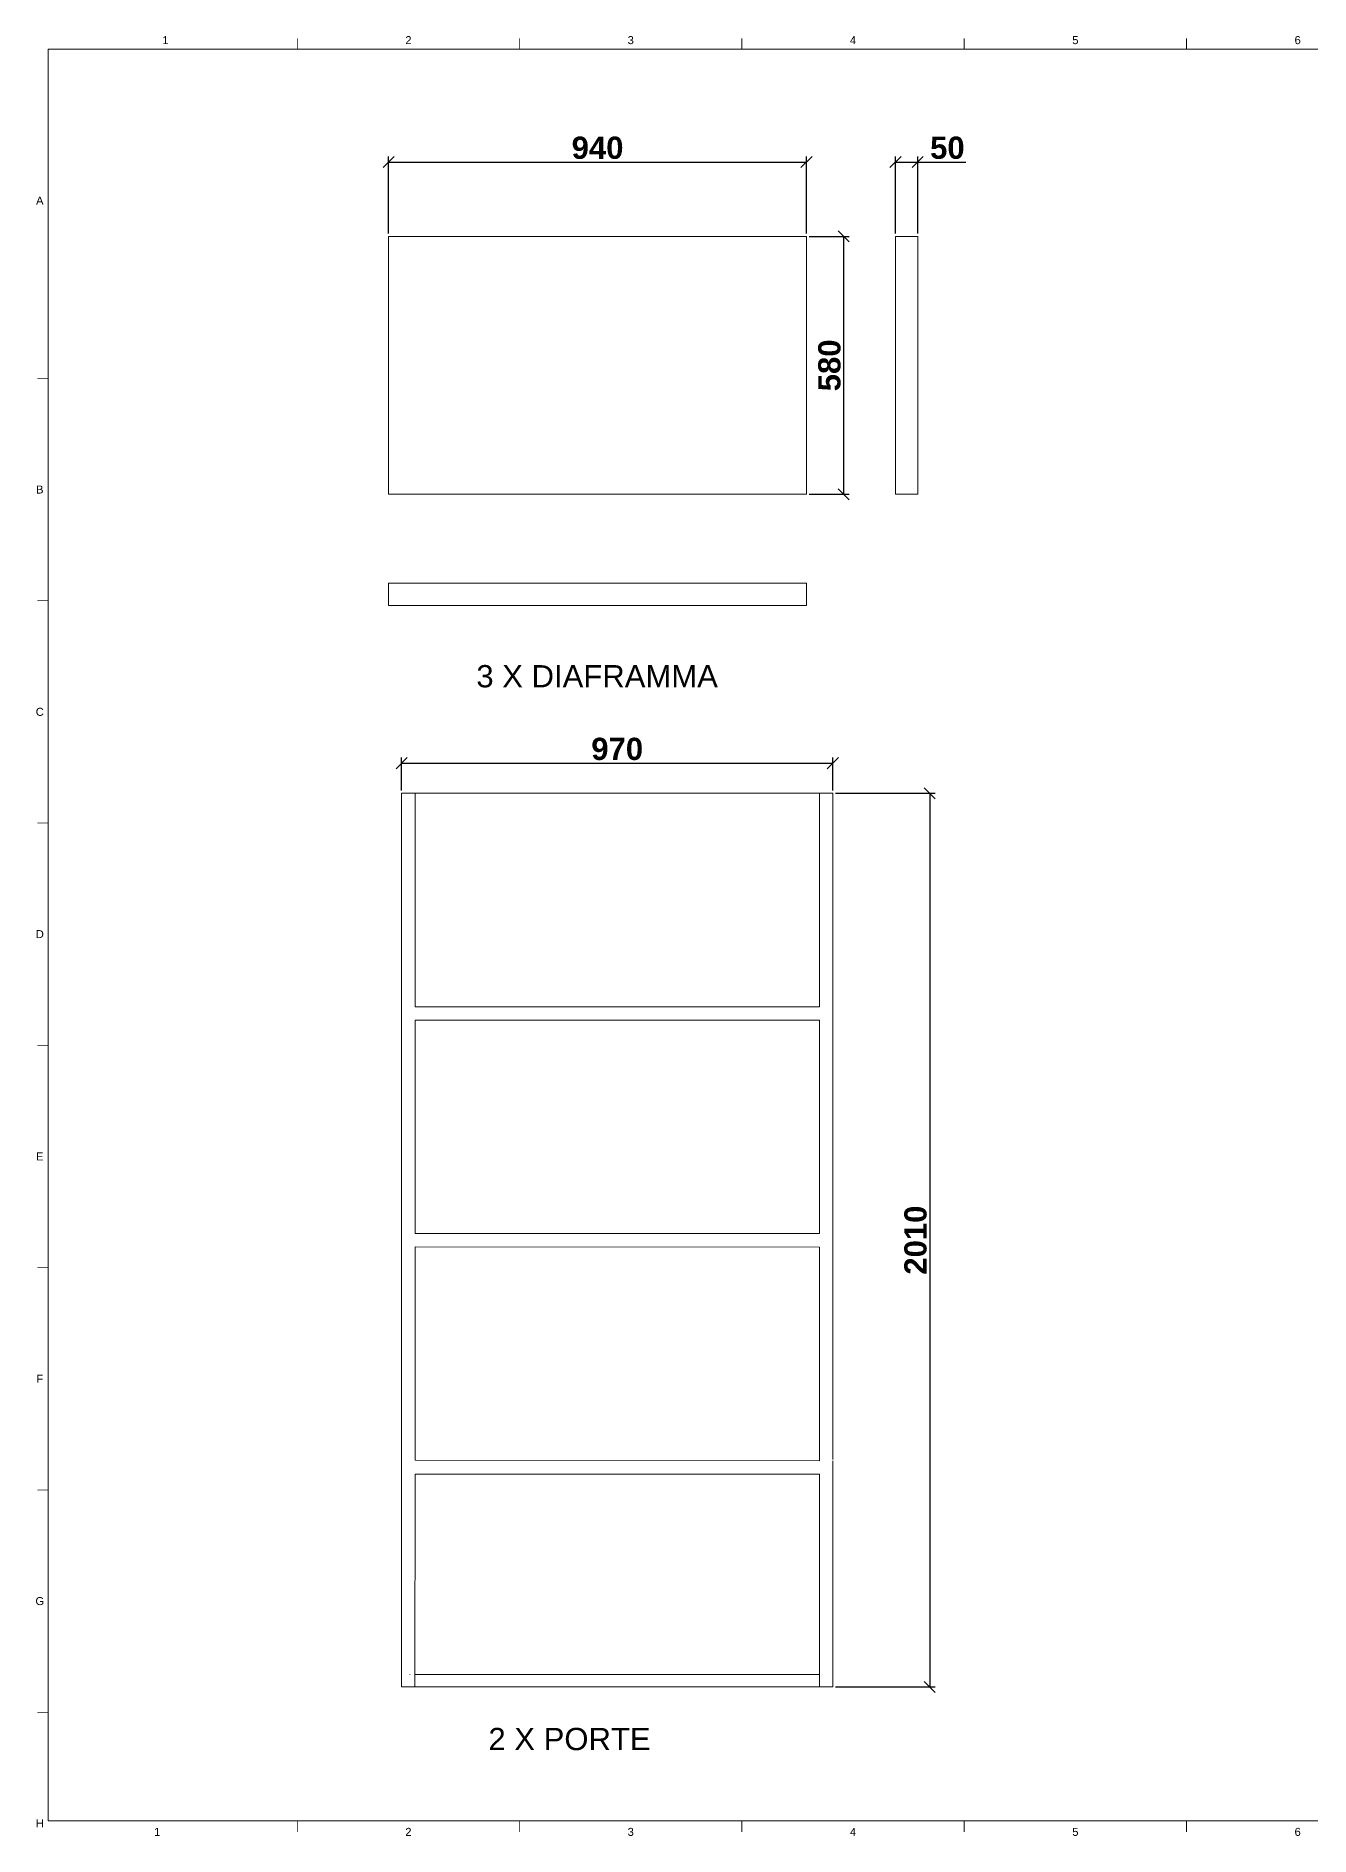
# Paper-space layout 'A737' of a CAD drawing. Header units: centimetres, sheet in millimetres. Extents: x 15 to 581, y 8 to 413.
# Drawn here: x 14.6 to 301.2, y 8.2 to 413.1 of the extents above; entities that cross this region are included whole.
import ezdxf
from ezdxf.enums import TextEntityAlignment as Align

# ---------------------------------------------------------------- set-up
doc = ezdxf.new("R2010")
doc.units = ezdxf.units.CM
for name, color, linetype, lineweight in [('A-ANNO-DIMS', 1, 'Continuous', 18), ('A-ELEV-MBE', 8, 'Continuous', 9), ('G-ANNO-TEXT', 3, 'Continuous', 18), ('G-ANNO-TTLB', 3, 'Continuous', 18)]:
    doc.layers.add(name, color=color, linetype=linetype, lineweight=lineweight)
doc.styles.add('ARIAL', font='arial.ttf')
doc.styles.add('ARIAL-BOLD', font='arialbd.ttf')
doc.dimstyles.new('ISO-25', dxfattribs={"dimtxt": 5, "dimasz": 2.5, "dimexe": 1.25, "dimexo": 0.625, "dimtad": 1, "dimlfac": 10, "dimtxsty": 'ARIAL-BOLD', "dimblk": 'OBLIQUE', "dimcen": 2.5, "dimclrt": 256, "dimadec": 0, "dimazin": 0, "dimtfac": 1, "dimtmove": 0, "dimatfit": 3, "dimfxl": 1, "dimarcsym": 0})

# ---------------------------------------------------------------- blocks, each defined once
blk = doc.blocks.new('_Oblique')
at = {"color": 0, "linetype": 'ByBlock', "lineweight": -2}
blk.add_line((-0.5, -0.5), (0.5, 0.5), dxfattribs=at)
blk = doc.blocks.new('*D66')
at = {"layer": 'A-ANNO-DIMS', "color": 0, "lineweight": -2, "transparency": 16777216}
for p, q in [((93.92, 368.62), (93.92, 385.98)), ((93.92, 384.73), (187.92, 384.73)), ((187.92, 368.62), (187.92, 385.98))]:
    blk.add_line(p, q, dxfattribs=at)
at = {"layer": 'Defpoints', "color": 0, "transparency": 16777216}
for p in [(187.92, 384.73), (93.92, 368), (187.92, 368)]:
    blk.add_point(p, dxfattribs=at)
at = {"layer": 'A-ANNO-DIMS', "color": 0, "lineweight": -2, "transparency": 16777216, "xscale": 2.5, "yscale": 2.5, "zscale": 2.5, "rotation": 180}
blk.add_blockref('_Oblique', (93.92, 384.73), dxfattribs=at)
at = {"layer": 'A-ANNO-DIMS', "color": 0, "lineweight": -2, "transparency": 16777216, "xscale": 2.5, "yscale": 2.5, "zscale": 2.5}
blk.add_blockref('_Oblique', (187.92, 384.73), dxfattribs=at)
at = {"layer": 'A-ANNO-DIMS', "transparency": 16777216, "insert": (140.92, 387.91), "char_height": 5, "attachment_point": 5, "style": 'ARIAL-BOLD'}
blk.add_mtext('940', dxfattribs=at)
blk = doc.blocks.new('*D67')
at = {"layer": 'A-ANNO-DIMS', "color": 0, "lineweight": -2, "transparency": 16777216}
for p, q in [((188.54, 368), (197.52, 368)), ((196.27, 368), (196.27, 310)), ((188.54, 310), (197.52, 310))]:
    blk.add_line(p, q, dxfattribs=at)
at = {"layer": 'Defpoints', "color": 0, "transparency": 16777216}
for p in [(187.92, 368), (187.92, 310), (196.27, 310)]:
    blk.add_point(p, dxfattribs=at)
at = {"layer": 'A-ANNO-DIMS', "color": 0, "lineweight": -2, "transparency": 16777216, "xscale": 2.5, "yscale": 2.5, "zscale": 2.5}
for p, rotation in [((196.27, 368), 90), ((196.27, 310), 270)]:
    blk.add_blockref('_Oblique', p, dxfattribs=dict(at, rotation=rotation))
at = {"layer": 'A-ANNO-DIMS', "transparency": 16777216, "insert": (193.09, 339), "char_height": 5, "attachment_point": 5, "rotation": 90, "style": 'ARIAL-BOLD'}
blk.add_mtext('580', dxfattribs=at)
blk = doc.blocks.new('*D68')
at = {"layer": 'A-ANNO-DIMS', "color": 0, "lineweight": -2, "transparency": 16777216}
for p, q in [((207.92, 368.62), (207.92, 385.98)), ((207.92, 384.73), (212.92, 384.73)), ((212.92, 368.62), (212.92, 385.98)), ((212.92, 384.73), (223.78, 384.73))]:
    blk.add_line(p, q, dxfattribs=at)
at = {"layer": 'Defpoints', "color": 0, "transparency": 16777216}
for p in [(212.92, 384.73), (207.92, 368), (212.92, 368)]:
    blk.add_point(p, dxfattribs=at)
at = {"layer": 'A-ANNO-DIMS', "color": 0, "lineweight": -2, "transparency": 16777216, "xscale": 2.5, "yscale": 2.5, "zscale": 2.5, "rotation": 180}
blk.add_blockref('_Oblique', (207.92, 384.73), dxfattribs=at)
at = {"layer": 'A-ANNO-DIMS', "color": 0, "lineweight": -2, "transparency": 16777216, "xscale": 2.5, "yscale": 2.5, "zscale": 2.5}
blk.add_blockref('_Oblique', (212.92, 384.73), dxfattribs=at)
at = {"layer": 'A-ANNO-DIMS', "transparency": 16777216, "insert": (219.6, 387.91), "char_height": 5, "attachment_point": 5, "style": 'ARIAL-BOLD'}
blk.add_mtext('50', dxfattribs=at)
blk = doc.blocks.new('*D71')
at = {"layer": 'A-ANNO-DIMS', "color": 0, "lineweight": -2, "transparency": 16777216}
for p, q in [((194.46, 242.76), (216.88, 242.76)), ((215.63, 242.76), (215.63, 41.76)), ((194.46, 41.76), (216.88, 41.76))]:
    blk.add_line(p, q, dxfattribs=at)
at = {"layer": 'Defpoints', "color": 0, "transparency": 16777216}
for p in [(193.84, 242.76), (193.84, 41.76), (215.63, 41.76)]:
    blk.add_point(p, dxfattribs=at)
at = {"layer": 'A-ANNO-DIMS', "color": 0, "lineweight": -2, "transparency": 16777216, "xscale": 2.5, "yscale": 2.5, "zscale": 2.5}
for p, rotation in [((215.63, 242.76), 90), ((215.63, 41.76), 270)]:
    blk.add_blockref('_Oblique', p, dxfattribs=dict(at, rotation=rotation))
at = {"layer": 'A-ANNO-DIMS', "transparency": 16777216, "insert": (212.45, 142.26), "char_height": 5, "attachment_point": 5, "rotation": 90, "style": 'ARIAL-BOLD'}
blk.add_mtext('2010', dxfattribs=at)
blk = doc.blocks.new('*D74')
at = {"layer": 'A-ANNO-DIMS', "color": 0, "lineweight": -2, "transparency": 16777216}
for p, q in [((96.84, 243.39), (96.84, 250.78)), ((96.84, 249.53), (193.84, 249.53)), ((193.84, 243.39), (193.84, 250.78))]:
    blk.add_line(p, q, dxfattribs=at)
at = {"layer": 'Defpoints', "color": 0, "transparency": 16777216}
for p in [(193.84, 249.53), (96.84, 242.76), (193.84, 242.76)]:
    blk.add_point(p, dxfattribs=at)
at = {"layer": 'A-ANNO-DIMS', "color": 0, "lineweight": -2, "transparency": 16777216, "xscale": 2.5, "yscale": 2.5, "zscale": 2.5, "rotation": 180}
blk.add_blockref('_Oblique', (96.84, 249.53), dxfattribs=at)
at = {"layer": 'A-ANNO-DIMS', "color": 0, "lineweight": -2, "transparency": 16777216, "xscale": 2.5, "yscale": 2.5, "zscale": 2.5}
blk.add_blockref('_Oblique', (193.84, 249.53), dxfattribs=at)
at = {"layer": 'A-ANNO-DIMS', "transparency": 16777216, "insert": (145.34, 252.71), "char_height": 5, "attachment_point": 5, "style": 'ARIAL-BOLD'}
blk.add_mtext('970', dxfattribs=at)

psp = doc.layouts.new('A737')

# ---------------------------------------------------------------- linework, layer by layer
at = {"layer": 'A-ELEV-MBE'}
for p, q in [((93.9171, 367.9967), (93.9171, 309.9967)), ((187.9171, 367.9967), (93.9171, 367.9967)), ((187.9171, 309.9967), (187.9171, 367.9967)), ((207.9171, 309.9967), (207.9171, 367.9967)), ((207.9171, 367.9967), (212.9171, 367.9967)), ((212.9171, 367.9967), (212.9171, 309.9967)), ((93.9171, 309.9967), (187.9171, 309.9967)), ((212.9171, 309.9967), (207.9171, 309.9967)), ((93.9171, 289.9967), (187.9171, 289.9967)), ((93.9171, 284.9967), (93.9171, 289.9967)), ((187.9171, 289.9967), (187.9171, 284.9967)), ((187.9171, 284.9967), (93.9171, 284.9967)), ((96.8399, 242.7644), (96.8399, 41.7644)), ((96.8399, 242.7644), (193.8399, 242.7644)), ((99.8822, 194.7644), (99.8909, 242.7644)), ((190.8399, 242.7644), (190.8399, 194.7644)), ((193.8399, 242.7644), (193.8399, 92.9158)), ((190.8399, 194.7644), (99.8822, 194.7644)), ((99.873, 143.7644), (99.8817, 191.7644)), ((99.8822, 191.7644), (190.8399, 191.7644)), ((190.8399, 191.7644), (190.8399, 188.7448)), ((190.8399, 188.7448), (190.8399, 143.7644)), ((190.8399, 143.7644), (99.873, 143.7644)), ((99.8638, 92.7644), (99.8725, 140.7644)), ((99.873, 140.7644), (190.8399, 140.683)), ((190.8399, 140.683), (190.8399, 92.624)), ((99.8546, 41.7644), (99.8632, 89.624)), ((190.8399, 89.624), (99.8632, 89.624)), ((99.873, 92.7644), (190.8399, 92.624)), ((190.8399, 89.624), (190.8399, 41.7644)), ((193.8399, 92.624), (193.8399, 41.7644)), ((98.764, 44.5644), (98.6872, 44.5644)), ((190.8399, 44.5644), (99.8551, 44.5644)), ((96.8399, 41.7644), (99.8546, 41.7644)), ((99.8546, 41.7644), (190.8399, 41.7644)), ((190.8399, 41.7644), (193.8399, 41.7644))]:
    psp.add_line(p, q, dxfattribs=at)
at = {"layer": 'G-ANNO-TTLB'}
for p, q in [((17.3823, 410.0773), (17.3823, 11.6615)), ((574.7963, 410.0773), (17.3823, 410.0773)), ((17.3823, 11.6615), (574.7963, 11.6615))]:
    psp.add_line(p, q, dxfattribs=at)
at = {"layer": 'G-ANNO-TTLB', "const_width": 0.18, "flags": 128}
for points in [[(73.3823, 412.5773), (73.3823, 410.0773)], [(123.3823, 412.5773), (123.3823, 410.0773)], [(173.3823, 412.5773), (173.3823, 410.0773)], [(223.3823, 412.5773), (223.3823, 410.0773)], [(273.3823, 412.5773), (273.3823, 410.0773)], [(17.3823, 336.0773), (14.8823, 336.0773)], [(17.3823, 286.0773), (14.8823, 286.0773)], [(17.3823, 236.0773), (14.8823, 236.0773)], [(17.3823, 186.0773), (14.8823, 186.0773)], [(17.3823, 136.0773), (14.8823, 136.0773)], [(17.3823, 86.0773), (14.8823, 86.0773)], [(17.3823, 36.0773), (14.8823, 36.0773)], [(73.3823, 11.6615), (73.3823, 9.1615)], [(123.3823, 11.6615), (123.3823, 9.1615)], [(173.3823, 11.6615), (173.3823, 9.1615)], [(223.3823, 11.6615), (223.3823, 9.1615)], [(273.3823, 11.6615), (273.3823, 9.1615)]]:
    psp.add_lwpolyline(points, dxfattribs=at)

# ---------------------------------------------------------------- texts
at = {"layer": 'G-ANNO-TEXT', "style": 'ARIAL'}
for s, p in [('1', (43.7315, 412.1477)), ('2', (98.3823, 412.1477)), ('3', (148.3823, 412.1477)), ('4', (198.3823, 412.1477)), ('5', (248.3823, 412.1477)), ('6', (298.3823, 412.1477)), ('A', (15.468, 376.0571)), ('B', (15.468, 311.0773)), ('C', (15.468, 261.0773)), ('D', (15.468, 211.0773)), ('E', (15.468, 161.0773)), ('F', (15.468, 111.0773)), ('G', (15.468, 61.0773)), ('H', (15.468, 11.0773)), ('1', (41.8741, 9.1699)), ('2', (98.3823, 9.1699)), ('3', (148.3823, 9.1699)), ('4', (198.3823, 9.1699)), ('5', (248.3823, 9.1699)), ('6', (298.3823, 9.1699))]:
    psp.add_text(s, height=1.8, dxfattribs=at).set_placement(p, align=Align.MIDDLE_CENTER)
at = {"layer": 'G-ANNO-TEXT', "char_height": 5, "attachment_point": 1}
for s, insert in [('{\\fArial|b0|i0|c134|p34;3 X DIAFRAMMA }', (113.6544, 271.5864)), ('{\\fArial|b0|i0|c134|p34;2 X PORTE}', (116.3649, 32.5608))]:
    psp.add_mtext_dynamic_manual_height_columns(s, width=76.045492, gutter_width=1, heights=[0], dxfattribs=dict(at, insert=insert))

# ---------------------------------------------------------------- dimensions: what is measured, and where the dimension line sits
at = {"layer": 'A-ANNO-DIMS'}
for base, p1, p2, picture, middle in [((187.9171, 384.7298), (93.9171, 367.9967), (187.9171, 367.9967), '*D66', (140.9171, 387.9094)), ((212.9171, 384.7298), (207.9171, 367.9967), (212.9171, 367.9967), '*D68', (219.5994, 387.9077)), ((193.8399, 249.5278), (96.8399, 242.7644), (193.8399, 242.7644), '*D74', (145.3399, 252.7074))]:
    dim = psp.add_linear_dim(base=base, p1=p1, p2=p2, dimstyle='ISO-25', dxfattribs=at)
    dim.commit()
    dim.dimension.update_dxf_attribs({"geometry": picture, "text_midpoint": middle})
for base, p1, p2, picture, middle in [((196.2743, 309.9967), (187.9171, 367.9967), (187.9171, 309.9967), '*D67', (193.0948, 338.9967)), ((215.6268, 41.7644), (193.8399, 242.7644), (193.8399, 41.7644), '*D71', (212.4489, 142.2644))]:
    dim = psp.add_linear_dim(base=base, p1=p1, p2=p2, angle=90, dimstyle='ISO-25', dxfattribs=at)
    dim.commit()
    dim.dimension.update_dxf_attribs({"geometry": picture, "text_midpoint": middle})

doc.saveas('drawing.dxf')
